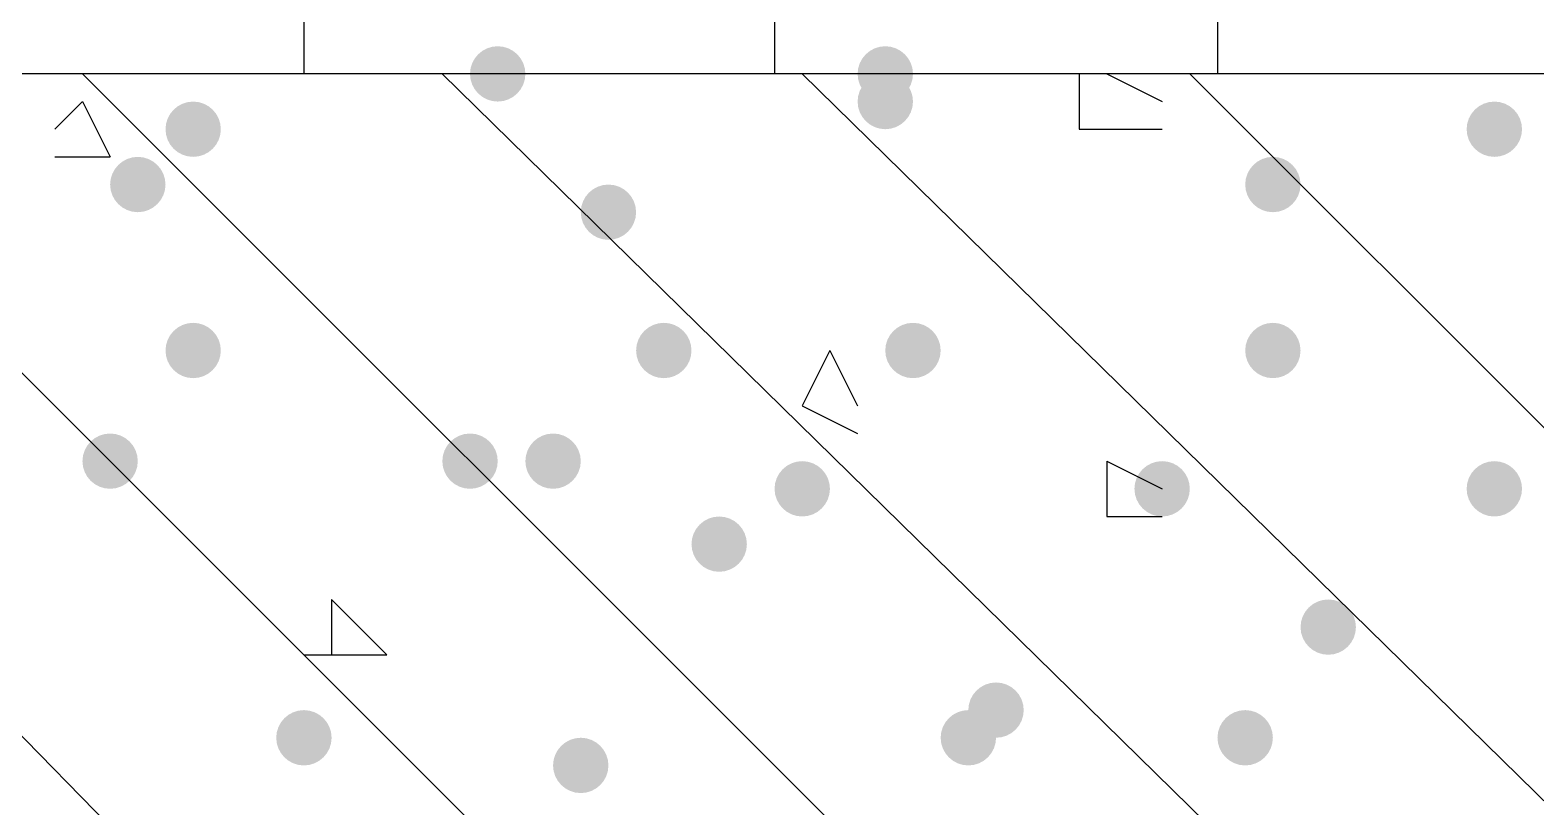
# Model space of a CAD drawing. Header units: inches. Extents: x 11 to 286, y 6 to 196.
# Drawn here: x 82.823 to 85.125, y 92.83 to 94.019 of the extents above; entities that cross this region are included whole.
import ezdxf

# ---------------------------------------------------------------- set-up
doc = ezdxf.new("R2010")
doc.units = ezdxf.units.IN
doc.header["$MEASUREMENT"] = 0
doc.layers.add('PDF_几何图形', color=7, linetype='Continuous')
doc.layers.add('PDF_实体填充', color=7, linetype='Continuous', true_color=0xffffff)

msp = doc.modelspace()

# ---------------------------------------------------------------- hatches: boundary and pattern name
at = {"layer": 'PDF_实体填充', "transparency": 33554559}
h = msp.add_hatch(color=7, dxfattribs=at)
edge = h.paths.add_edge_path(flags=0)
edge.add_spline(control_points=[(83.5801, 93.9518), (83.5801, 93.9285), (83.5611, 93.9094), (83.5378, 93.9094)], knot_values=[0, 0, 0, 0, 1, 1, 1, 1], degree=3, periodic=0)
edge.add_spline(control_points=[(83.5378, 93.9094), (83.5145, 93.9094), (83.4954, 93.9285), (83.4954, 93.9518)], knot_values=[0, 0, 0, 0, 1, 1, 1, 1], degree=3, periodic=0)
edge.add_line((83.4954, 93.9518), (83.4954, 93.9518))
edge.add_spline(control_points=[(83.4954, 93.9518), (83.4954, 93.9751), (83.5145, 93.9941), (83.5378, 93.9941)], knot_values=[0, 0, 0, 0, 1, 1, 1, 1], degree=3, periodic=0)
edge.add_spline(control_points=[(83.5378, 93.9941), (83.5611, 93.9941), (83.5801, 93.9751), (83.5801, 93.9518)], knot_values=[0, 0, 0, 0, 1, 1, 1, 1], degree=3, periodic=0)
edge.add_line((83.5801, 93.9518), (83.5801, 93.9518))
edge.add_line((83.5801, 93.9518), (83.5801, 93.9518))
h = msp.add_hatch(color=7, dxfattribs=at)
edge = h.paths.add_edge_path(flags=0)
edge.add_spline(control_points=[(84.1728, 93.9518), (84.1728, 93.9285), (84.1537, 93.9094), (84.1304, 93.9094)], knot_values=[0, 0, 0, 0, 1, 1, 1, 1], degree=3, periodic=0)
edge.add_spline(control_points=[(84.1304, 93.9094), (84.1072, 93.9094), (84.0881, 93.9285), (84.0881, 93.9518)], knot_values=[0, 0, 0, 0, 1, 1, 1, 1], degree=3, periodic=0)
edge.add_line((84.0881, 93.9518), (84.0881, 93.9518))
edge.add_spline(control_points=[(84.0881, 93.9518), (84.0881, 93.9751), (84.1072, 93.9941), (84.1304, 93.9941)], knot_values=[0, 0, 0, 0, 1, 1, 1, 1], degree=3, periodic=0)
edge.add_spline(control_points=[(84.1304, 93.9941), (84.1537, 93.9941), (84.1728, 93.9751), (84.1728, 93.9518)], knot_values=[0, 0, 0, 0, 1, 1, 1, 1], degree=3, periodic=0)
edge.add_line((84.1728, 93.9518), (84.1728, 93.9518))
edge.add_line((84.1728, 93.9518), (84.1728, 93.9518))
h = msp.add_hatch(color=7, dxfattribs=at)
edge = h.paths.add_edge_path(flags=0)
edge.add_spline(control_points=[(84.1728, 93.9094), (84.1728, 93.8862), (84.1537, 93.8671), (84.1304, 93.8671)], knot_values=[0, 0, 0, 0, 1, 1, 1, 1], degree=3, periodic=0)
edge.add_spline(control_points=[(84.1304, 93.8671), (84.1072, 93.8671), (84.0881, 93.8862), (84.0881, 93.9094)], knot_values=[0, 0, 0, 0, 1, 1, 1, 1], degree=3, periodic=0)
edge.add_line((84.0881, 93.9094), (84.0881, 93.9094))
edge.add_spline(control_points=[(84.0881, 93.9094), (84.0881, 93.9327), (84.1072, 93.9518), (84.1304, 93.9518)], knot_values=[0, 0, 0, 0, 1, 1, 1, 1], degree=3, periodic=0)
edge.add_spline(control_points=[(84.1304, 93.9518), (84.1537, 93.9518), (84.1728, 93.9327), (84.1728, 93.9094)], knot_values=[0, 0, 0, 0, 1, 1, 1, 1], degree=3, periodic=0)
edge.add_line((84.1728, 93.9094), (84.1728, 93.9094))
edge.add_line((84.1728, 93.9094), (84.1728, 93.9094))
h = msp.add_hatch(color=7, dxfattribs=at)
edge = h.paths.add_edge_path(flags=0)
edge.add_spline(control_points=[(83.1144, 93.8671), (83.1144, 93.8438), (83.0954, 93.8248), (83.0721, 93.8248)], knot_values=[0, 0, 0, 0, 1, 1, 1, 1], degree=3, periodic=0)
edge.add_spline(control_points=[(83.0721, 93.8248), (83.0488, 93.8248), (83.0298, 93.8438), (83.0298, 93.8671)], knot_values=[0, 0, 0, 0, 1, 1, 1, 1], degree=3, periodic=0)
edge.add_line((83.0298, 93.8671), (83.0298, 93.8671))
edge.add_spline(control_points=[(83.0298, 93.8671), (83.0298, 93.8904), (83.0488, 93.9094), (83.0721, 93.9094)], knot_values=[0, 0, 0, 0, 1, 1, 1, 1], degree=3, periodic=0)
edge.add_spline(control_points=[(83.0721, 93.9094), (83.0954, 93.9094), (83.1144, 93.8904), (83.1144, 93.8671)], knot_values=[0, 0, 0, 0, 1, 1, 1, 1], degree=3, periodic=0)
edge.add_line((83.1144, 93.8671), (83.1144, 93.8671))
edge.add_line((83.1144, 93.8671), (83.1144, 93.8671))
h = msp.add_hatch(color=7, dxfattribs=at)
edge = h.paths.add_edge_path(flags=0)
edge.add_spline(control_points=[(85.1041, 93.8671), (85.1041, 93.8438), (85.0851, 93.8248), (85.0618, 93.8248)], knot_values=[0, 0, 0, 0, 1, 1, 1, 1], degree=3, periodic=0)
edge.add_spline(control_points=[(85.0618, 93.8248), (85.0385, 93.8248), (85.0194, 93.8438), (85.0194, 93.8671)], knot_values=[0, 0, 0, 0, 1, 1, 1, 1], degree=3, periodic=0)
edge.add_line((85.0194, 93.8671), (85.0194, 93.8671))
edge.add_spline(control_points=[(85.0194, 93.8671), (85.0194, 93.8904), (85.0385, 93.9094), (85.0618, 93.9094)], knot_values=[0, 0, 0, 0, 1, 1, 1, 1], degree=3, periodic=0)
edge.add_spline(control_points=[(85.0618, 93.9094), (85.0851, 93.9094), (85.1041, 93.8904), (85.1041, 93.8671)], knot_values=[0, 0, 0, 0, 1, 1, 1, 1], degree=3, periodic=0)
edge.add_line((85.1041, 93.8671), (85.1041, 93.8671))
edge.add_line((85.1041, 93.8671), (85.1041, 93.8671))
h = msp.add_hatch(color=7, dxfattribs=at)
edge = h.paths.add_edge_path(flags=0)
edge.add_spline(control_points=[(83.0298, 93.7824), (83.0298, 93.7592), (83.0107, 93.7401), (82.9874, 93.7401)], knot_values=[0, 0, 0, 0, 1, 1, 1, 1], degree=3, periodic=0)
edge.add_spline(control_points=[(82.9874, 93.7401), (82.9642, 93.7401), (82.9451, 93.7592), (82.9451, 93.7824)], knot_values=[0, 0, 0, 0, 1, 1, 1, 1], degree=3, periodic=0)
edge.add_line((82.9451, 93.7824), (82.9451, 93.7824))
edge.add_spline(control_points=[(82.9451, 93.7824), (82.9451, 93.8057), (82.9642, 93.8248), (82.9874, 93.8248)], knot_values=[0, 0, 0, 0, 1, 1, 1, 1], degree=3, periodic=0)
edge.add_spline(control_points=[(82.9874, 93.8248), (83.0107, 93.8248), (83.0298, 93.8057), (83.0298, 93.7824)], knot_values=[0, 0, 0, 0, 1, 1, 1, 1], degree=3, periodic=0)
edge.add_line((83.0298, 93.7824), (83.0298, 93.7824))
edge.add_line((83.0298, 93.7824), (83.0298, 93.7824))
h = msp.add_hatch(color=7, dxfattribs=at)
edge = h.paths.add_edge_path(flags=0)
edge.add_spline(control_points=[(84.7654, 93.7824), (84.7654, 93.7592), (84.7464, 93.7401), (84.7231, 93.7401)], knot_values=[0, 0, 0, 0, 1, 1, 1, 1], degree=3, periodic=0)
edge.add_spline(control_points=[(84.7231, 93.7401), (84.6998, 93.7401), (84.6808, 93.7592), (84.6808, 93.7824)], knot_values=[0, 0, 0, 0, 1, 1, 1, 1], degree=3, periodic=0)
edge.add_line((84.6808, 93.7824), (84.6808, 93.7824))
edge.add_spline(control_points=[(84.6808, 93.7824), (84.6808, 93.8057), (84.6998, 93.8248), (84.7231, 93.8248)], knot_values=[0, 0, 0, 0, 1, 1, 1, 1], degree=3, periodic=0)
edge.add_spline(control_points=[(84.7231, 93.8248), (84.7464, 93.8248), (84.7654, 93.8057), (84.7654, 93.7824)], knot_values=[0, 0, 0, 0, 1, 1, 1, 1], degree=3, periodic=0)
edge.add_line((84.7654, 93.7824), (84.7654, 93.7824))
edge.add_line((84.7654, 93.7824), (84.7654, 93.7824))
h = msp.add_hatch(color=7, dxfattribs=at)
edge = h.paths.add_edge_path(flags=0)
edge.add_spline(control_points=[(83.7494, 93.7401), (83.7494, 93.7168), (83.7304, 93.6978), (83.7071, 93.6978)], knot_values=[0, 0, 0, 0, 1, 1, 1, 1], degree=3, periodic=0)
edge.add_spline(control_points=[(83.7071, 93.6978), (83.6838, 93.6978), (83.6648, 93.7168), (83.6648, 93.7401)], knot_values=[0, 0, 0, 0, 1, 1, 1, 1], degree=3, periodic=0)
edge.add_line((83.6648, 93.7401), (83.6648, 93.7401))
edge.add_spline(control_points=[(83.6648, 93.7401), (83.6648, 93.7634), (83.6838, 93.7824), (83.7071, 93.7824)], knot_values=[0, 0, 0, 0, 1, 1, 1, 1], degree=3, periodic=0)
edge.add_spline(control_points=[(83.7071, 93.7824), (83.7304, 93.7824), (83.7494, 93.7634), (83.7494, 93.7401)], knot_values=[0, 0, 0, 0, 1, 1, 1, 1], degree=3, periodic=0)
edge.add_line((83.7494, 93.7401), (83.7494, 93.7401))
edge.add_line((83.7494, 93.7401), (83.7494, 93.7401))
h = msp.add_hatch(color=7, dxfattribs=at)
edge = h.paths.add_edge_path(flags=0)
edge.add_spline(control_points=[(83.1144, 93.5284), (83.1144, 93.5052), (83.0954, 93.4861), (83.0721, 93.4861)], knot_values=[0, 0, 0, 0, 1, 1, 1, 1], degree=3, periodic=0)
edge.add_spline(control_points=[(83.0721, 93.4861), (83.0488, 93.4861), (83.0298, 93.5052), (83.0298, 93.5284)], knot_values=[0, 0, 0, 0, 1, 1, 1, 1], degree=3, periodic=0)
edge.add_line((83.0298, 93.5284), (83.0298, 93.5284))
edge.add_spline(control_points=[(83.0298, 93.5284), (83.0298, 93.5517), (83.0488, 93.5708), (83.0721, 93.5708)], knot_values=[0, 0, 0, 0, 1, 1, 1, 1], degree=3, periodic=0)
edge.add_spline(control_points=[(83.0721, 93.5708), (83.0954, 93.5708), (83.1144, 93.5517), (83.1144, 93.5284)], knot_values=[0, 0, 0, 0, 1, 1, 1, 1], degree=3, periodic=0)
edge.add_line((83.1144, 93.5284), (83.1144, 93.5284))
edge.add_line((83.1144, 93.5284), (83.1144, 93.5284))
h = msp.add_hatch(color=7, dxfattribs=at)
edge = h.paths.add_edge_path(flags=0)
edge.add_spline(control_points=[(83.8341, 93.5284), (83.8341, 93.5052), (83.8151, 93.4861), (83.7918, 93.4861)], knot_values=[0, 0, 0, 0, 1, 1, 1, 1], degree=3, periodic=0)
edge.add_spline(control_points=[(83.7918, 93.4861), (83.7685, 93.4861), (83.7494, 93.5052), (83.7494, 93.5284)], knot_values=[0, 0, 0, 0, 1, 1, 1, 1], degree=3, periodic=0)
edge.add_line((83.7494, 93.5284), (83.7494, 93.5284))
edge.add_spline(control_points=[(83.7494, 93.5284), (83.7494, 93.5517), (83.7685, 93.5708), (83.7918, 93.5708)], knot_values=[0, 0, 0, 0, 1, 1, 1, 1], degree=3, periodic=0)
edge.add_spline(control_points=[(83.7918, 93.5708), (83.8151, 93.5708), (83.8341, 93.5517), (83.8341, 93.5284)], knot_values=[0, 0, 0, 0, 1, 1, 1, 1], degree=3, periodic=0)
edge.add_line((83.8341, 93.5284), (83.8341, 93.5284))
edge.add_line((83.8341, 93.5284), (83.8341, 93.5284))
h = msp.add_hatch(color=7, dxfattribs=at)
edge = h.paths.add_edge_path(flags=0)
edge.add_spline(control_points=[(84.2151, 93.5284), (84.2151, 93.5052), (84.1961, 93.4861), (84.1728, 93.4861)], knot_values=[0, 0, 0, 0, 1, 1, 1, 1], degree=3, periodic=0)
edge.add_spline(control_points=[(84.1728, 93.4861), (84.1495, 93.4861), (84.1304, 93.5052), (84.1304, 93.5284)], knot_values=[0, 0, 0, 0, 1, 1, 1, 1], degree=3, periodic=0)
edge.add_line((84.1304, 93.5284), (84.1304, 93.5284))
edge.add_spline(control_points=[(84.1304, 93.5284), (84.1304, 93.5517), (84.1495, 93.5708), (84.1728, 93.5708)], knot_values=[0, 0, 0, 0, 1, 1, 1, 1], degree=3, periodic=0)
edge.add_spline(control_points=[(84.1728, 93.5708), (84.1961, 93.5708), (84.2151, 93.5517), (84.2151, 93.5284)], knot_values=[0, 0, 0, 0, 1, 1, 1, 1], degree=3, periodic=0)
edge.add_line((84.2151, 93.5284), (84.2151, 93.5284))
edge.add_line((84.2151, 93.5284), (84.2151, 93.5284))
h = msp.add_hatch(color=7, dxfattribs=at)
edge = h.paths.add_edge_path(flags=0)
edge.add_spline(control_points=[(84.7654, 93.5284), (84.7654, 93.5052), (84.7464, 93.4861), (84.7231, 93.4861)], knot_values=[0, 0, 0, 0, 1, 1, 1, 1], degree=3, periodic=0)
edge.add_spline(control_points=[(84.7231, 93.4861), (84.6998, 93.4861), (84.6808, 93.5052), (84.6808, 93.5284)], knot_values=[0, 0, 0, 0, 1, 1, 1, 1], degree=3, periodic=0)
edge.add_line((84.6808, 93.5284), (84.6808, 93.5284))
edge.add_spline(control_points=[(84.6808, 93.5284), (84.6808, 93.5517), (84.6998, 93.5708), (84.7231, 93.5708)], knot_values=[0, 0, 0, 0, 1, 1, 1, 1], degree=3, periodic=0)
edge.add_spline(control_points=[(84.7231, 93.5708), (84.7464, 93.5708), (84.7654, 93.5517), (84.7654, 93.5284)], knot_values=[0, 0, 0, 0, 1, 1, 1, 1], degree=3, periodic=0)
edge.add_line((84.7654, 93.5284), (84.7654, 93.5284))
edge.add_line((84.7654, 93.5284), (84.7654, 93.5284))
h = msp.add_hatch(color=7, dxfattribs=at)
edge = h.paths.add_edge_path(flags=0)
edge.add_spline(control_points=[(82.9874, 93.3591), (82.9874, 93.3358), (82.9684, 93.3168), (82.9451, 93.3168)], knot_values=[0, 0, 0, 0, 1, 1, 1, 1], degree=3, periodic=0)
edge.add_spline(control_points=[(82.9451, 93.3168), (82.9218, 93.3168), (82.9028, 93.3358), (82.9028, 93.3591)], knot_values=[0, 0, 0, 0, 1, 1, 1, 1], degree=3, periodic=0)
edge.add_line((82.9028, 93.3591), (82.9028, 93.3591))
edge.add_spline(control_points=[(82.9028, 93.3591), (82.9028, 93.3824), (82.9218, 93.4014), (82.9451, 93.4014)], knot_values=[0, 0, 0, 0, 1, 1, 1, 1], degree=3, periodic=0)
edge.add_spline(control_points=[(82.9451, 93.4014), (82.9684, 93.4014), (82.9874, 93.3824), (82.9874, 93.3591)], knot_values=[0, 0, 0, 0, 1, 1, 1, 1], degree=3, periodic=0)
edge.add_line((82.9874, 93.3591), (82.9874, 93.3591))
edge.add_line((82.9874, 93.3591), (82.9874, 93.3591))
h = msp.add_hatch(color=7, dxfattribs=at)
edge = h.paths.add_edge_path(flags=0)
edge.add_spline(control_points=[(83.5378, 93.3591), (83.5378, 93.3358), (83.5187, 93.3168), (83.4954, 93.3168)], knot_values=[0, 0, 0, 0, 1, 1, 1, 1], degree=3, periodic=0)
edge.add_spline(control_points=[(83.4954, 93.3168), (83.4722, 93.3168), (83.4531, 93.3358), (83.4531, 93.3591)], knot_values=[0, 0, 0, 0, 1, 1, 1, 1], degree=3, periodic=0)
edge.add_line((83.4531, 93.3591), (83.4531, 93.3591))
edge.add_spline(control_points=[(83.4531, 93.3591), (83.4531, 93.3824), (83.4722, 93.4014), (83.4954, 93.4014)], knot_values=[0, 0, 0, 0, 1, 1, 1, 1], degree=3, periodic=0)
edge.add_spline(control_points=[(83.4954, 93.4014), (83.5187, 93.4014), (83.5378, 93.3824), (83.5378, 93.3591)], knot_values=[0, 0, 0, 0, 1, 1, 1, 1], degree=3, periodic=0)
edge.add_line((83.5378, 93.3591), (83.5378, 93.3591))
edge.add_line((83.5378, 93.3591), (83.5378, 93.3591))
h = msp.add_hatch(color=7, dxfattribs=at)
edge = h.paths.add_edge_path(flags=0)
edge.add_spline(control_points=[(83.6648, 93.3591), (83.6648, 93.3358), (83.6457, 93.3168), (83.6224, 93.3168)], knot_values=[0, 0, 0, 0, 1, 1, 1, 1], degree=3, periodic=0)
edge.add_spline(control_points=[(83.6224, 93.3168), (83.5992, 93.3168), (83.5801, 93.3358), (83.5801, 93.3591)], knot_values=[0, 0, 0, 0, 1, 1, 1, 1], degree=3, periodic=0)
edge.add_line((83.5801, 93.3591), (83.5801, 93.3591))
edge.add_spline(control_points=[(83.5801, 93.3591), (83.5801, 93.3824), (83.5992, 93.4014), (83.6224, 93.4014)], knot_values=[0, 0, 0, 0, 1, 1, 1, 1], degree=3, periodic=0)
edge.add_spline(control_points=[(83.6224, 93.4014), (83.6457, 93.4014), (83.6648, 93.3824), (83.6648, 93.3591)], knot_values=[0, 0, 0, 0, 1, 1, 1, 1], degree=3, periodic=0)
edge.add_line((83.6648, 93.3591), (83.6648, 93.3591))
edge.add_line((83.6648, 93.3591), (83.6648, 93.3591))
h = msp.add_hatch(color=7, dxfattribs=at)
edge = h.paths.add_edge_path(flags=0)
edge.add_spline(control_points=[(84.0458, 93.3168), (84.0458, 93.2935), (84.0267, 93.2744), (84.0034, 93.2744)], knot_values=[0, 0, 0, 0, 1, 1, 1, 1], degree=3, periodic=0)
edge.add_spline(control_points=[(84.0034, 93.2744), (83.9802, 93.2744), (83.9611, 93.2935), (83.9611, 93.3168)], knot_values=[0, 0, 0, 0, 1, 1, 1, 1], degree=3, periodic=0)
edge.add_line((83.9611, 93.3168), (83.9611, 93.3168))
edge.add_spline(control_points=[(83.9611, 93.3168), (83.9611, 93.3401), (83.9802, 93.3591), (84.0034, 93.3591)], knot_values=[0, 0, 0, 0, 1, 1, 1, 1], degree=3, periodic=0)
edge.add_spline(control_points=[(84.0034, 93.3591), (84.0267, 93.3591), (84.0458, 93.3401), (84.0458, 93.3168)], knot_values=[0, 0, 0, 0, 1, 1, 1, 1], degree=3, periodic=0)
edge.add_line((84.0458, 93.3168), (84.0458, 93.3168))
edge.add_line((84.0458, 93.3168), (84.0458, 93.3168))
h = msp.add_hatch(color=7, dxfattribs=at)
edge = h.paths.add_edge_path(flags=0)
edge.add_spline(control_points=[(84.5961, 93.3168), (84.5961, 93.2935), (84.5771, 93.2744), (84.5538, 93.2744)], knot_values=[0, 0, 0, 0, 1, 1, 1, 1], degree=3, periodic=0)
edge.add_spline(control_points=[(84.5538, 93.2744), (84.5305, 93.2744), (84.5114, 93.2935), (84.5114, 93.3168)], knot_values=[0, 0, 0, 0, 1, 1, 1, 1], degree=3, periodic=0)
edge.add_line((84.5114, 93.3168), (84.5114, 93.3168))
edge.add_spline(control_points=[(84.5114, 93.3168), (84.5114, 93.3401), (84.5305, 93.3591), (84.5538, 93.3591)], knot_values=[0, 0, 0, 0, 1, 1, 1, 1], degree=3, periodic=0)
edge.add_spline(control_points=[(84.5538, 93.3591), (84.5771, 93.3591), (84.5961, 93.3401), (84.5961, 93.3168)], knot_values=[0, 0, 0, 0, 1, 1, 1, 1], degree=3, periodic=0)
edge.add_line((84.5961, 93.3168), (84.5961, 93.3168))
edge.add_line((84.5961, 93.3168), (84.5961, 93.3168))
h = msp.add_hatch(color=7, dxfattribs=at)
edge = h.paths.add_edge_path(flags=0)
edge.add_spline(control_points=[(85.1041, 93.3168), (85.1041, 93.2935), (85.0851, 93.2744), (85.0618, 93.2744)], knot_values=[0, 0, 0, 0, 1, 1, 1, 1], degree=3, periodic=0)
edge.add_spline(control_points=[(85.0618, 93.2744), (85.0385, 93.2744), (85.0194, 93.2935), (85.0194, 93.3168)], knot_values=[0, 0, 0, 0, 1, 1, 1, 1], degree=3, periodic=0)
edge.add_line((85.0194, 93.3168), (85.0194, 93.3168))
edge.add_spline(control_points=[(85.0194, 93.3168), (85.0194, 93.3401), (85.0385, 93.3591), (85.0618, 93.3591)], knot_values=[0, 0, 0, 0, 1, 1, 1, 1], degree=3, periodic=0)
edge.add_spline(control_points=[(85.0618, 93.3591), (85.0851, 93.3591), (85.1041, 93.3401), (85.1041, 93.3168)], knot_values=[0, 0, 0, 0, 1, 1, 1, 1], degree=3, periodic=0)
edge.add_line((85.1041, 93.3168), (85.1041, 93.3168))
edge.add_line((85.1041, 93.3168), (85.1041, 93.3168))
h = msp.add_hatch(color=7, dxfattribs=at)
edge = h.paths.add_edge_path(flags=0)
edge.add_spline(control_points=[(83.9188, 93.2321), (83.9188, 93.2088), (83.8997, 93.1898), (83.8764, 93.1898)], knot_values=[0, 0, 0, 0, 1, 1, 1, 1], degree=3, periodic=0)
edge.add_spline(control_points=[(83.8764, 93.1898), (83.8532, 93.1898), (83.8341, 93.2088), (83.8341, 93.2321)], knot_values=[0, 0, 0, 0, 1, 1, 1, 1], degree=3, periodic=0)
edge.add_line((83.8341, 93.2321), (83.8341, 93.2321))
edge.add_spline(control_points=[(83.8341, 93.2321), (83.8341, 93.2554), (83.8532, 93.2744), (83.8764, 93.2744)], knot_values=[0, 0, 0, 0, 1, 1, 1, 1], degree=3, periodic=0)
edge.add_spline(control_points=[(83.8764, 93.2744), (83.8997, 93.2744), (83.9188, 93.2554), (83.9188, 93.2321)], knot_values=[0, 0, 0, 0, 1, 1, 1, 1], degree=3, periodic=0)
edge.add_line((83.9188, 93.2321), (83.9188, 93.2321))
edge.add_line((83.9188, 93.2321), (83.9188, 93.2321))
h = msp.add_hatch(color=7, dxfattribs=at)
edge = h.paths.add_edge_path(flags=0)
edge.add_spline(control_points=[(84.8501, 93.1051), (84.8501, 93.0818), (84.8311, 93.0628), (84.8078, 93.0628)], knot_values=[0, 0, 0, 0, 1, 1, 1, 1], degree=3, periodic=0)
edge.add_spline(control_points=[(84.8078, 93.0628), (84.7845, 93.0628), (84.7654, 93.0818), (84.7654, 93.1051)], knot_values=[0, 0, 0, 0, 1, 1, 1, 1], degree=3, periodic=0)
edge.add_line((84.7654, 93.1051), (84.7654, 93.1051))
edge.add_spline(control_points=[(84.7654, 93.1051), (84.7654, 93.1284), (84.7845, 93.1474), (84.8078, 93.1474)], knot_values=[0, 0, 0, 0, 1, 1, 1, 1], degree=3, periodic=0)
edge.add_spline(control_points=[(84.8078, 93.1474), (84.8311, 93.1474), (84.8501, 93.1284), (84.8501, 93.1051)], knot_values=[0, 0, 0, 0, 1, 1, 1, 1], degree=3, periodic=0)
edge.add_line((84.8501, 93.1051), (84.8501, 93.1051))
edge.add_line((84.8501, 93.1051), (84.8501, 93.1051))
h = msp.add_hatch(color=7, dxfattribs=at)
edge = h.paths.add_edge_path(flags=0)
edge.add_spline(control_points=[(84.3421, 92.9781), (84.3421, 92.9548), (84.3231, 92.9358), (84.2998, 92.9358)], knot_values=[0, 0, 0, 0, 1, 1, 1, 1], degree=3, periodic=0)
edge.add_spline(control_points=[(84.2998, 92.9358), (84.2765, 92.9358), (84.2574, 92.9548), (84.2574, 92.9781)], knot_values=[0, 0, 0, 0, 1, 1, 1, 1], degree=3, periodic=0)
edge.add_line((84.2574, 92.9781), (84.2574, 92.9781))
edge.add_spline(control_points=[(84.2574, 92.9781), (84.2574, 93.0014), (84.2765, 93.0204), (84.2998, 93.0204)], knot_values=[0, 0, 0, 0, 1, 1, 1, 1], degree=3, periodic=0)
edge.add_spline(control_points=[(84.2998, 93.0204), (84.3231, 93.0204), (84.3421, 93.0014), (84.3421, 92.9781)], knot_values=[0, 0, 0, 0, 1, 1, 1, 1], degree=3, periodic=0)
edge.add_line((84.3421, 92.9781), (84.3421, 92.9781))
edge.add_line((84.3421, 92.9781), (84.3421, 92.9781))
h = msp.add_hatch(color=7, dxfattribs=at)
edge = h.paths.add_edge_path(flags=0)
edge.add_spline(control_points=[(83.2838, 92.9358), (83.2838, 92.9125), (83.2647, 92.8934), (83.2414, 92.8934)], knot_values=[0, 0, 0, 0, 1, 1, 1, 1], degree=3, periodic=0)
edge.add_spline(control_points=[(83.2414, 92.8934), (83.2182, 92.8934), (83.1991, 92.9125), (83.1991, 92.9358)], knot_values=[0, 0, 0, 0, 1, 1, 1, 1], degree=3, periodic=0)
edge.add_line((83.1991, 92.9358), (83.1991, 92.9358))
edge.add_spline(control_points=[(83.1991, 92.9358), (83.1991, 92.9591), (83.2182, 92.9781), (83.2414, 92.9781)], knot_values=[0, 0, 0, 0, 1, 1, 1, 1], degree=3, periodic=0)
edge.add_spline(control_points=[(83.2414, 92.9781), (83.2647, 92.9781), (83.2838, 92.9591), (83.2838, 92.9358)], knot_values=[0, 0, 0, 0, 1, 1, 1, 1], degree=3, periodic=0)
edge.add_line((83.2838, 92.9358), (83.2838, 92.9358))
edge.add_line((83.2838, 92.9358), (83.2838, 92.9358))
h = msp.add_hatch(color=7, dxfattribs=at)
edge = h.paths.add_edge_path(flags=0)
edge.add_spline(control_points=[(84.2998, 92.9358), (84.2998, 92.9125), (84.2807, 92.8934), (84.2574, 92.8934)], knot_values=[0, 0, 0, 0, 1, 1, 1, 1], degree=3, periodic=0)
edge.add_spline(control_points=[(84.2574, 92.8934), (84.2342, 92.8934), (84.2151, 92.9125), (84.2151, 92.9358)], knot_values=[0, 0, 0, 0, 1, 1, 1, 1], degree=3, periodic=0)
edge.add_line((84.2151, 92.9358), (84.2151, 92.9358))
edge.add_spline(control_points=[(84.2151, 92.9358), (84.2151, 92.9591), (84.2342, 92.9781), (84.2574, 92.9781)], knot_values=[0, 0, 0, 0, 1, 1, 1, 1], degree=3, periodic=0)
edge.add_spline(control_points=[(84.2574, 92.9781), (84.2807, 92.9781), (84.2998, 92.9591), (84.2998, 92.9358)], knot_values=[0, 0, 0, 0, 1, 1, 1, 1], degree=3, periodic=0)
edge.add_line((84.2998, 92.9358), (84.2998, 92.9358))
edge.add_line((84.2998, 92.9358), (84.2998, 92.9358))
h = msp.add_hatch(color=7, dxfattribs=at)
edge = h.paths.add_edge_path(flags=0)
edge.add_spline(control_points=[(84.7231, 92.9358), (84.7231, 92.9125), (84.7041, 92.8934), (84.6808, 92.8934)], knot_values=[0, 0, 0, 0, 1, 1, 1, 1], degree=3, periodic=0)
edge.add_spline(control_points=[(84.6808, 92.8934), (84.6575, 92.8934), (84.6384, 92.9125), (84.6384, 92.9358)], knot_values=[0, 0, 0, 0, 1, 1, 1, 1], degree=3, periodic=0)
edge.add_line((84.6384, 92.9358), (84.6384, 92.9358))
edge.add_spline(control_points=[(84.6384, 92.9358), (84.6384, 92.9591), (84.6575, 92.9781), (84.6808, 92.9781)], knot_values=[0, 0, 0, 0, 1, 1, 1, 1], degree=3, periodic=0)
edge.add_spline(control_points=[(84.6808, 92.9781), (84.7041, 92.9781), (84.7231, 92.9591), (84.7231, 92.9358)], knot_values=[0, 0, 0, 0, 1, 1, 1, 1], degree=3, periodic=0)
edge.add_line((84.7231, 92.9358), (84.7231, 92.9358))
edge.add_line((84.7231, 92.9358), (84.7231, 92.9358))
h = msp.add_hatch(color=7, dxfattribs=at)
edge = h.paths.add_edge_path(flags=0)
edge.add_spline(control_points=[(83.7071, 92.8934), (83.7071, 92.8702), (83.6881, 92.8511), (83.6648, 92.8511)], knot_values=[0, 0, 0, 0, 1, 1, 1, 1], degree=3, periodic=0)
edge.add_spline(control_points=[(83.6648, 92.8511), (83.6415, 92.8511), (83.6224, 92.8702), (83.6224, 92.8934)], knot_values=[0, 0, 0, 0, 1, 1, 1, 1], degree=3, periodic=0)
edge.add_line((83.6224, 92.8934), (83.6224, 92.8934))
edge.add_spline(control_points=[(83.6224, 92.8934), (83.6224, 92.9167), (83.6415, 92.9358), (83.6648, 92.9358)], knot_values=[0, 0, 0, 0, 1, 1, 1, 1], degree=3, periodic=0)
edge.add_spline(control_points=[(83.6648, 92.9358), (83.6881, 92.9358), (83.7071, 92.9167), (83.7071, 92.8934)], knot_values=[0, 0, 0, 0, 1, 1, 1, 1], degree=3, periodic=0)
edge.add_line((83.7071, 92.8934), (83.7071, 92.8934))
edge.add_line((83.7071, 92.8934), (83.7071, 92.8934))

# ---------------------------------------------------------------- linework, layer by layer
at = {"layer": 'PDF_几何图形'}
for p, q in [((83.2414, 116.2191), (83.2414, 93.9518)), ((83.9611, 116.2191), (83.9611, 93.9518)), ((84.6384, 116.2191), (84.6384, 93.9518)), ((121.7224, 93.9518), (82.5218, 93.9518)), ((82.9028, 93.9518), (85.1041, 91.7504)), ((83.4531, 93.9518), (85.6968, 91.7504)), ((84.0034, 93.9518), (86.2471, 91.7504)), ((84.4268, 93.9518), (84.4268, 93.8671)), ((84.4691, 93.9518), (84.5538, 93.9094)), ((84.5961, 93.9518), (86.7974, 91.7504)), ((82.9028, 93.9094), (82.8604, 93.8671)), ((82.9028, 93.9094), (82.9451, 93.8248)), ((84.4268, 93.8671), (84.5538, 93.8671)), ((82.8604, 93.8248), (82.9451, 93.8248)), ((82.5218, 93.7824), (84.6384, 91.6658)), ((84.0458, 93.5284), (84.0034, 93.4438)), ((84.0458, 93.5284), (84.0881, 93.4438)), ((84.0034, 93.4438), (84.0881, 93.4014)), ((84.4691, 93.3591), (84.5538, 93.3168)), ((84.4691, 93.3591), (84.4691, 93.2744)), ((84.4691, 93.2744), (84.5538, 93.2744)), ((82.5218, 93.2321), (84.6384, 91.0731)), ((83.2838, 93.1474), (83.3684, 93.0628)), ((83.2838, 93.1474), (83.2838, 93.0628)), ((83.2414, 93.0628), (83.3684, 93.0628))]:
    msp.add_line(p, q, dxfattribs=at)

doc.saveas('drawing.dxf')
